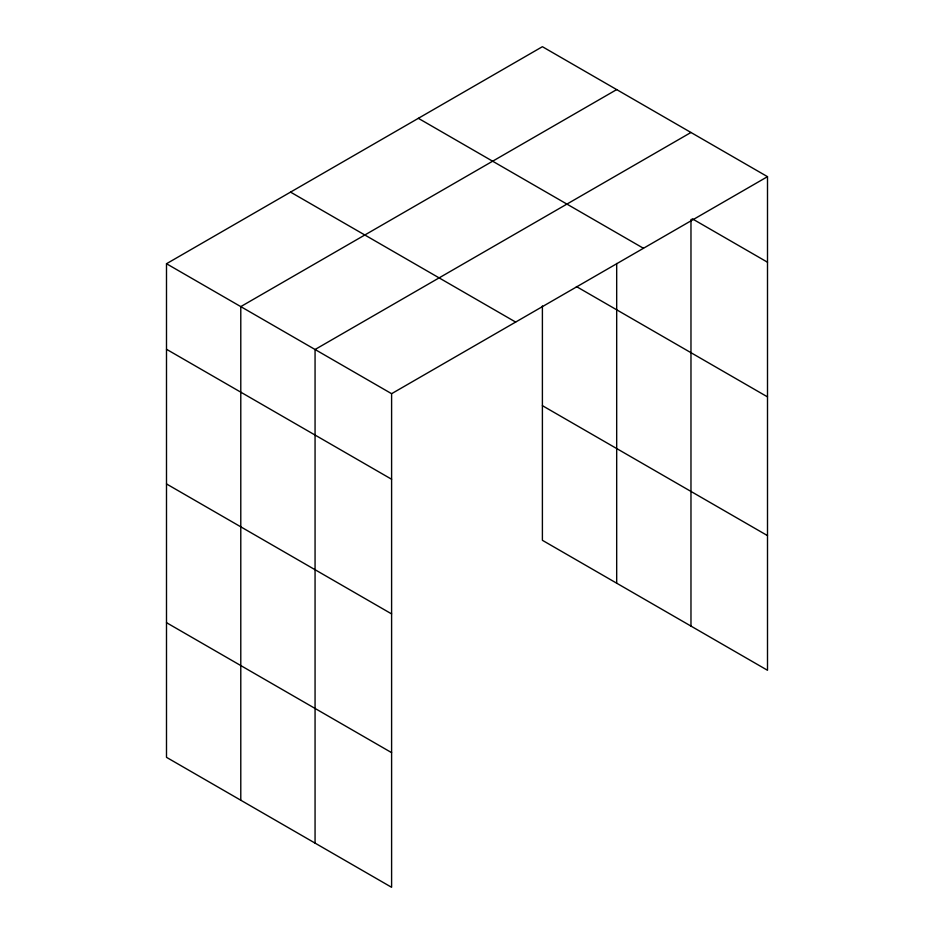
<?xml version="1.0" encoding="UTF-8"?>
<svg xmlns="http://www.w3.org/2000/svg" width="934" height="934" viewBox="0 0 934 934"><rect width="100%" height="100%" fill="white"/><g stroke="black" fill="none" stroke-linecap="round" stroke-linejoin="round"><path stroke-width="1.4" d="M767.503 176.666L542.397 46.7L166.497 263.727L166.497 757.334L391.603 887.3L391.603 393.693L767.503 176.666L767.503 670.273L542.397 540.307L542.397 305.932M616.685 89.594L240.785 306.609L240.785 800.228M690.973 132.476L315.062 349.503L315.062 843.11M692.222 218.754L767.503 262.221M418.35 118.314L643.456 248.281M576.395 286.54L767.503 396.88M290.544 192.112L515.65 322.067M542.397 405.66L767.503 535.614M166.497 263.727L391.603 393.693M166.497 349.281L391.603 479.247M166.497 483.94L391.603 613.907M166.497 622.674L391.603 752.641M690.973 219.478L690.973 626.084M616.685 263.47L616.685 583.201"/></g></svg>
